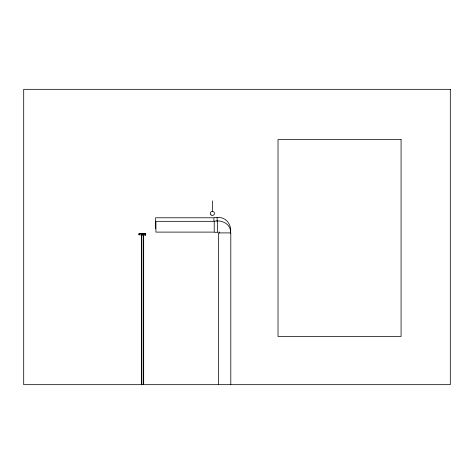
<?xml version="1.0" encoding="UTF-8"?>
<svg xmlns="http://www.w3.org/2000/svg" width="474" height="474" viewBox="0 0 474 474"><rect width="100%" height="100%" fill="white"/><g stroke="black" fill="none" stroke-linecap="round" stroke-linejoin="round"><path stroke-width="0.71" d="M139.267 234.749L139.273 234.654M139.32 233.664L143.669 233.907M139.854 233.433L139.836 233.854L139.854 233.409L145.654 233.765L145.601 234.867M142.324 234.956L138.995 234.778L139.054 233.593L145.719 233.949L145.654 235.128L143.658 235.027M145.631 234.203L145.654 233.765M139.018 234.34L138.995 234.76M139.03 234.032L139.054 233.617M145.678 234.689L145.654 235.128M145.696 234.387L145.719 233.949M214.55 232.296L217.459 232.266M214.55 221.151C221.868 219.717 230.808 224.012 230.595 232.355M214.189 217.619L217.128 217.649M230.802 384.669L230.797 232.9L218.585 232.9L218.585 384.669M230.435 233.137C232.23 225.043 225.772 216.274 217.128 217.619L217.128 221.802M219.142 231.745L219.142 233.137M217.459 221.151L217.459 232.296M213.904 220.683L213.904 217.779L155.602 217.779L155.602 228.616M212.388 200.923L212.388 211.374M143.675 384.669L143.675 234.95L141.637 234.95L141.637 384.669M143.438 234.95L143.438 384.669M141.833 234.95L141.833 384.669M145.115 233.996L145.097 234.434L145.115 233.996M450.3 89.331L23.7 89.331L23.7 384.669L450.3 384.669L450.3 89.331M401.075 139.581L278.019 139.581L278.019 336.469L401.075 336.469L401.075 139.581M214.224 221.328L155.922 221.328L155.922 232.106L214.224 232.106L214.224 221.328M210.995 214.918A2.05 2.05 0 0 0 214.39 213.869A2.05 2.05 0 0 0 211.783 211.451A2.05 2.05 0 0 0 210.995 214.918"/></g></svg>
